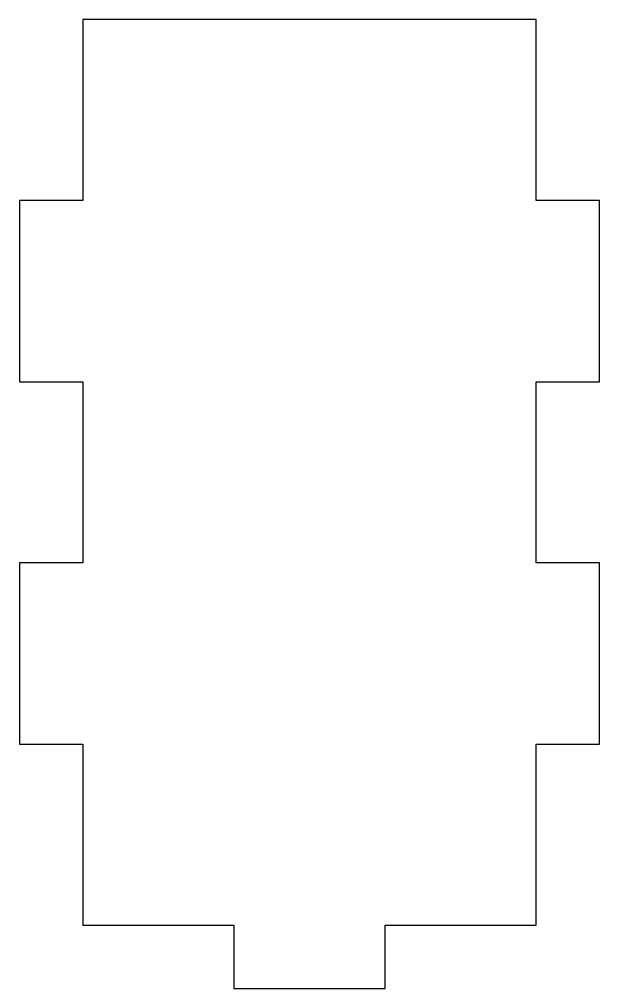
# Model space of a CAD drawing. Header units: millimetres. Extents: x 90.8 to 129.2, y -4.2 to 60.
import ezdxf

# ---------------------------------------------------------------- set-up
doc = ezdxf.new("R2010")
doc.units = ezdxf.units.MM
doc.layers.get('0').update_dxf_attribs({"linetype": 'CONTINUOUS'})

msp = doc.modelspace()

# ---------------------------------------------------------------- linework, layer by layer
msp.add_lwpolyline([(125, 0), (125, 12), (129.2, 12), (129.2, 24), (125, 24), (125, 36), (129.2, 36), (129.2, 48), (125, 48), (125, 60), (95, 60), (95, 48), (90.8, 48), (90.8, 36), (95, 36), (95, 24), (90.8, 24), (90.8, 12), (95, 12), (95, 0), (105, 0), (105, -4.2), (115, -4.2), (115, 0)], close=True)

doc.saveas('drawing.dxf')
